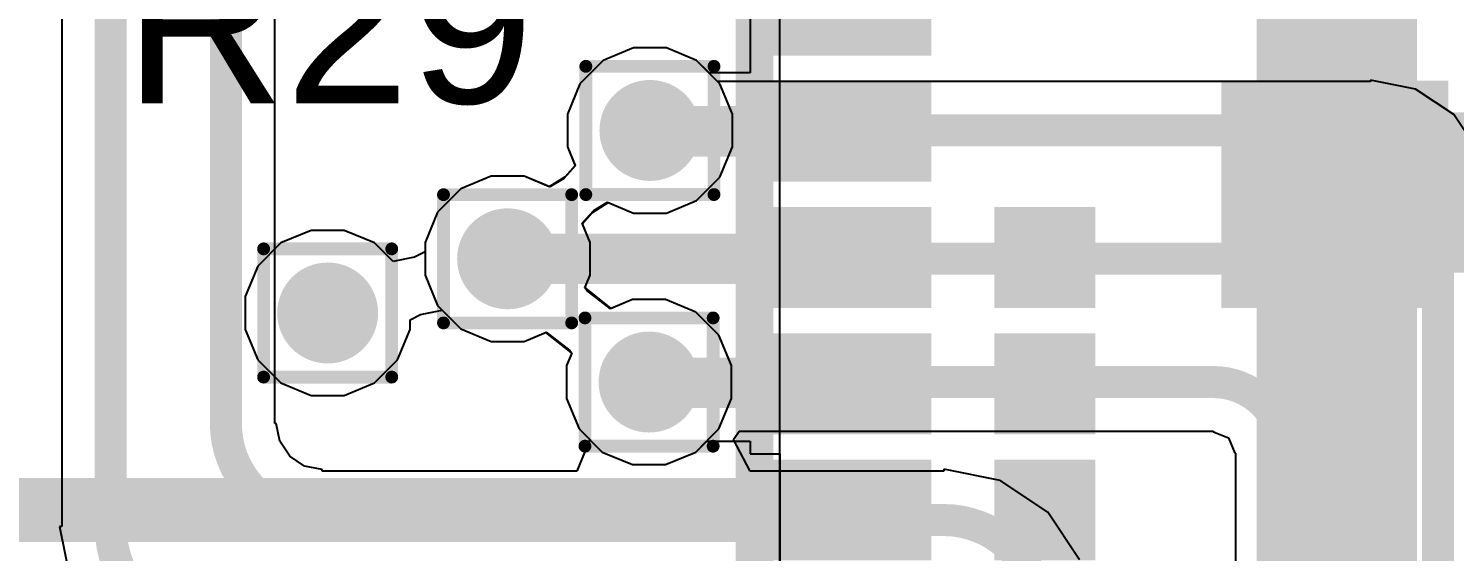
# Model space of a CAD drawing. Header units: inches. Extents: x -12 to 5355, y -7 to 5366.
# Drawn here: x 15.07 to 20.72, y 40.52 to 42.59 of the extents above; entities that cross this region are included whole.
import ezdxf

# ---------------------------------------------------------------- set-up
doc = ezdxf.new("R2010")
doc.units = ezdxf.units.IN
for name, color, linetype in [('BOTTOM LAYER', 5, 'Continuous'), ('Drill Drawing', 1, 'Continuous'), ('GROUND1', 16, 'Continuous'), ('GROUND2', 156, 'Continuous'), ('POWER', 76, 'Continuous'), ('SIGNAL', 90, 'Continuous'), ('TOP LAYER', 1, 'Continuous'), ('Top Overlay', 2, 'Continuous'), ('Top Paste', 8, 'Continuous'), ('Top Solder', 216, 'Continuous'), ('Via Holes', 16, 'Continuous')]:
    doc.layers.add(name, color=color, linetype=linetype)
doc.styles.add('Arial', font='', dxfattribs={"height": 0.2})
doc.styles.get('Arial').set_extended_font_data('Arial')

# ---------------------------------------------------------------- blocks, each defined once
blk = doc.blocks.new('LGA50P1600X1050X104_161N_85')
at = {"layer": 'TOP LAYER'}
for points in [[(-1.4, 5.39), (-1.1, 5.39), (-1.1, 4.85), (-1.4, 4.85)], [(-0.9, 5.39), (-0.6, 5.39), (-0.6, 4.85), (-0.9, 4.85)], [(-0.4, 5.39), (-0.1, 5.39), (-0.1, 4.85), (-0.4, 4.85)], [(0.1, 5.39), (0.4, 5.39), (0.4, 4.85), (0.1, 4.85)], [(0.6, 5.39), (0.9, 5.39), (0.9, 4.85), (0.6, 4.85)], [(-1.4, 4.2), (-1.4, 4.5), (-1.1, 4.5), (-1.1, 4.2)], [(-0.9, 4.2), (-0.9, 4.5), (-0.6, 4.5), (-0.6, 4.2)], [(-0.4, 4.2), (-0.4, 4.5), (-0.1, 4.5), (-0.1, 4.2)], [(-0.4, 2.8), (-0.4, 3.6), (0.4, 3.6), (0.4, 2.8)]]:
    blk.add_hatch(color=1, dxfattribs=at).paths.add_polyline_path(points)
at = {"layer": 'Top Paste'}
for points in [[(-1.4, 5.39), (-1.1, 5.39), (-1.1, 4.85), (-1.4, 4.85)], [(-0.9, 5.39), (-0.6, 5.39), (-0.6, 4.85), (-0.9, 4.85)], [(-0.4, 5.39), (-0.1, 5.39), (-0.1, 4.85), (-0.4, 4.85)], [(0.1, 5.39), (0.4, 5.39), (0.4, 4.85), (0.1, 4.85)], [(0.6, 5.39), (0.9, 5.39), (0.9, 4.85), (0.6, 4.85)], [(-1.4, 4.2), (-1.4, 4.5), (-1.1, 4.5), (-1.1, 4.2)], [(-0.9, 4.2), (-0.9, 4.5), (-0.6, 4.5), (-0.6, 4.2)], [(-0.4, 4.2), (-0.4, 4.5), (-0.1, 4.5), (-0.1, 4.2)], [(-0.4, 2.8), (-0.4, 3.6), (0.4, 3.6), (0.4, 2.8)]]:
    blk.add_hatch(color=8, dxfattribs=at).paths.add_polyline_path(points)
at = {"layer": 'Top Solder'}
for points in [[(-1.45, 5.44), (-1.05, 5.44), (-1.05, 4.8), (-1.45, 4.8)], [(-0.95, 5.44), (-0.55, 5.44), (-0.55, 4.8), (-0.95, 4.8)], [(-0.45, 5.44), (-0.05, 5.44), (-0.05, 4.8), (-0.45, 4.8)], [(0.05, 5.44), (0.45, 5.44), (0.45, 4.8), (0.05, 4.8)], [(0.55, 5.44), (0.95, 5.44), (0.95, 4.8), (0.55, 4.8)], [(-1.45, 4.15), (-1.45, 4.55), (-1.05, 4.55), (-1.05, 4.15)], [(-0.95, 4.15), (-0.95, 4.55), (-0.55, 4.55), (-0.55, 4.15)], [(-0.45, 4.15), (-0.45, 4.55), (-0.05, 4.55), (-0.05, 4.15)], [(-0.45, 2.75), (-0.45, 3.65), (0.45, 3.65), (0.45, 2.75)]]:
    blk.add_hatch(color=216, dxfattribs=at).paths.add_polyline_path(points)
at = {"layer": 'TOP LAYER'}
blk.add_line((-8.15, 5.4), (8.15, 5.4), dxfattribs=at)
at = {"layer": 'Top Overlay'}
blk.add_lwpolyline([(-8.25, 5.5, 0.15, 0.15, 0), (8.25, 5.5, 0.15, 0.15, 0)], format="xyseb", dxfattribs=at)

msp = doc.modelspace()

# ---------------------------------------------------------------- hatches: boundary and pattern name
at = {"layer": 'BOTTOM LAYER'}
h = msp.add_hatch(color=5, dxfattribs=at)
edge = h.paths.add_edge_path()
edge.add_arc((17.5294, 42.1832), 0.2, 0, 360)
h = msp.add_hatch(color=5, dxfattribs=at)
edge = h.paths.add_edge_path()
edge.add_arc((16.9653, 41.6748), 0.2, 0, 360)
h = msp.add_hatch(color=5, dxfattribs=at)
edge = h.paths.add_edge_path()
edge.add_arc((16.2522, 41.4602), 0.2, 0, 360)
h = msp.add_hatch(color=5, dxfattribs=at)
edge = h.paths.add_edge_path()
edge.add_arc((17.526, 41.1866), 0.2, 0, 360)
at = {"layer": 'GROUND1'}
h = msp.add_hatch(color=16, dxfattribs=at)
edge = h.paths.add_edge_path()
edge.add_arc((17.5294, 42.1832), 0.2, 0, 360)
h = msp.add_hatch(color=16, dxfattribs=at)
edge = h.paths.add_edge_path()
edge.add_arc((16.9653, 41.6748), 0.2, 0, 360)
h = msp.add_hatch(color=16, dxfattribs=at)
edge = h.paths.add_edge_path()
edge.add_arc((16.2522, 41.4602), 0.2, 0, 360)
h = msp.add_hatch(color=16, dxfattribs=at)
edge = h.paths.add_edge_path()
edge.add_arc((17.526, 41.1866), 0.2, 0, 360)
at = {"layer": 'GROUND2'}
h = msp.add_hatch(color=156, dxfattribs=at)
edge = h.paths.add_edge_path()
edge.add_arc((17.5294, 42.1832), 0.2, 0, 360)
h = msp.add_hatch(color=156, dxfattribs=at)
edge = h.paths.add_edge_path()
edge.add_arc((16.9653, 41.6748), 0.2, 0, 360)
h = msp.add_hatch(color=156, dxfattribs=at)
edge = h.paths.add_edge_path()
edge.add_arc((16.2522, 41.4602), 0.2, 0, 360)
h = msp.add_hatch(color=156, dxfattribs=at)
edge = h.paths.add_edge_path()
edge.add_arc((17.526, 41.1866), 0.2, 0, 360)
at = {"layer": 'POWER'}
h = msp.add_hatch(color=76, dxfattribs=at)
edge = h.paths.add_edge_path()
edge.add_arc((17.5294, 42.1832), 0.2, 0, 360)
h = msp.add_hatch(color=76, dxfattribs=at)
edge = h.paths.add_edge_path()
edge.add_arc((16.9653, 41.6748), 0.2, 0, 360)
h = msp.add_hatch(color=76, dxfattribs=at)
edge = h.paths.add_edge_path()
edge.add_arc((16.2522, 41.4602), 0.2, 0, 360)
h = msp.add_hatch(color=76, dxfattribs=at)
edge = h.paths.add_edge_path()
edge.add_arc((17.526, 41.1866), 0.2, 0, 360)
at = {"layer": 'SIGNAL'}
h = msp.add_hatch(color=90, dxfattribs=at)
edge = h.paths.add_edge_path()
edge.add_arc((17.5294, 42.1832), 0.2, 0, 360)
h = msp.add_hatch(color=90, dxfattribs=at)
edge = h.paths.add_edge_path()
edge.add_arc((16.9653, 41.6748), 0.2, 0, 360)
h = msp.add_hatch(color=90, dxfattribs=at)
edge = h.paths.add_edge_path()
edge.add_arc((16.2522, 41.4602), 0.2, 0, 360)
h = msp.add_hatch(color=90, dxfattribs=at)
edge = h.paths.add_edge_path()
edge.add_arc((17.526, 41.1866), 0.2, 0, 360)
at = {"layer": 'TOP LAYER'}
h = msp.add_hatch(color=1, dxfattribs=at)
edge = h.paths.add_edge_path()
edge.add_arc((17.5294, 42.1832), 0.2, 0, 360)
h = msp.add_hatch(color=1, dxfattribs=at)
edge = h.paths.add_edge_path()
edge.add_arc((16.9653, 41.6748), 0.2, 0, 360)
h = msp.add_hatch(color=1, dxfattribs=at)
edge = h.paths.add_edge_path()
edge.add_arc((16.2522, 41.4602), 0.2, 0, 360)
h = msp.add_hatch(color=1, dxfattribs=at)
edge = h.paths.add_edge_path()
edge.add_arc((17.526, 41.1866), 0.2, 0, 360)
msp.add_hatch(color=1, dxfattribs=at).paths.add_polyline_path([(18.5942, 40.5298), (18.5942, 40.8298), (17.9844, 40.8298), (17.9844, 40.5298)])
at = {"layer": 'Via Holes'}
h = msp.add_hatch(color=7, dxfattribs=at)
edge = h.paths.add_edge_path()
edge.add_arc((17.5294, 42.1832), 0.1, 0, 360)
h = msp.add_hatch(color=7, dxfattribs=at)
edge = h.paths.add_edge_path()
edge.add_arc((16.9653, 41.6748), 0.1, 0, 360)
h = msp.add_hatch(color=7, dxfattribs=at)
edge = h.paths.add_edge_path()
edge.add_arc((16.2522, 41.4602), 0.1, 0, 360)
h = msp.add_hatch(color=7, dxfattribs=at)
edge = h.paths.add_edge_path()
edge.add_arc((17.526, 41.1866), 0.1, 0, 360)

# ---------------------------------------------------------------- linework, layer by layer
at = {"layer": 'BOTTOM LAYER'}
for p, q in [((17.4644, 42.5102), (17.3442, 42.4604)), ((17.5945, 42.5102), (17.4644, 42.5102)), ((17.7146, 42.4604), (17.5945, 42.5102)), ((17.3442, 42.4604), (17.2522, 42.3684)), ((17.8066, 42.3684), (17.7146, 42.4604)), ((17.2522, 42.3684), (17.2024, 42.2483)), ((17.8564, 42.2483), (17.8066, 42.3684)), ((17.2024, 42.2483), (17.2024, 42.1182)), ((17.8564, 42.1182), (17.8564, 42.2483)), ((17.2024, 42.1182), (17.2327, 42.045)), ((17.8066, 41.998), (17.8564, 42.1182)), ((16.9003, 42.0018), (16.7801, 41.952)), ((17.0304, 42.0018), (16.9003, 42.0018)), ((17.1303, 41.9604), (17.0304, 42.0018)), ((17.193, 42.0001), (17.1303, 41.9604)), ((17.2327, 42.045), (17.193, 42.0001)), ((17.7146, 41.906), (17.8066, 41.998)), ((16.7801, 41.952), (16.6881, 41.86)), ((17.3017, 41.8579), (17.3644, 41.8976)), ((17.3644, 41.8976), (17.4644, 41.8562)), ((17.5945, 41.8562), (17.7146, 41.906)), ((16.6881, 41.86), (16.6383, 41.7398)), ((17.262, 41.813), (17.3017, 41.8579)), ((17.4644, 41.8562), (17.5945, 41.8562)), ((17.2923, 41.7398), (17.262, 41.813)), ((16.6383, 41.7398), (16.6383, 41.6098)), ((17.2923, 41.6098), (17.2923, 41.7398)), ((16.6383, 41.6098), (16.6881, 41.4896)), ((17.2728, 41.5627), (17.2923, 41.6098)), ((17.2759, 41.5583), (17.2728, 41.5627)), ((17.3753, 41.4781), (17.2759, 41.5583)), ((16.6881, 41.4896), (16.7801, 41.3976)), ((17.461, 41.5136), (17.3753, 41.4781)), ((17.591, 41.5136), (17.461, 41.5136)), ((17.7112, 41.4638), (17.591, 41.5136)), ((17.8032, 41.3719), (17.7112, 41.4638)), ((16.7801, 41.3976), (16.9003, 41.3478)), ((17.0304, 41.3478), (17.1161, 41.3833)), ((17.1161, 41.3833), (17.2155, 41.3031)), ((17.853, 41.2517), (17.8032, 41.3719)), ((16.9003, 41.3478), (17.0304, 41.3478)), ((17.2185, 41.2987), (17.199, 41.2517)), ((17.2155, 41.3031), (17.2185, 41.2987)), ((17.199, 41.2517), (17.199, 41.1216)), ((17.853, 41.1216), (17.853, 41.2517)), ((17.199, 41.1216), (17.2488, 41.0014)), ((17.8032, 41.0014), (17.853, 41.1216)), ((17.2488, 41.0014), (17.3408, 40.9094)), ((17.7112, 40.9094), (17.8032, 41.0014)), ((17.3408, 40.9094), (17.461, 40.8596)), ((17.591, 40.8596), (17.7112, 40.9094)), ((17.461, 40.8596), (17.591, 40.8596))]:
    msp.add_line(p, q, dxfattribs=at)
at = {"layer": 'Drill Drawing'}
for points in [[(17.2754, 42.4372, 0.0508, 0.0508, 0), (17.7834, 42.4372, 0.0508, 0.0508, 0)], [(17.2754, 41.9292, 0.0508, 0.0508, 0), (17.2754, 42.4372, 0.0508, 0.0508, 0)], [(17.7834, 41.9292, 0.0508, 0.0508, 0), (17.7834, 42.4372, 0.0508, 0.0508, 0)], [(16.7113, 41.9288, 0.0508, 0.0508, 0), (17.2193, 41.9288, 0.0508, 0.0508, 0)], [(16.7113, 41.4208, 0.0508, 0.0508, 0), (16.7113, 41.9288, 0.0508, 0.0508, 0)], [(17.2193, 41.4208, 0.0508, 0.0508, 0), (17.2193, 41.9288, 0.0508, 0.0508, 0)], [(17.2754, 41.9292, 0.0508, 0.0508, 0), (17.7834, 41.9292, 0.0508, 0.0508, 0)], [(15.9982, 41.7142, 0.0508, 0.0508, 0), (16.5062, 41.7142, 0.0508, 0.0508, 0)], [(15.9982, 41.2062, 0.0508, 0.0508, 0), (15.9982, 41.7142, 0.0508, 0.0508, 0)], [(16.5062, 41.2062, 0.0508, 0.0508, 0), (16.5062, 41.7142, 0.0508, 0.0508, 0)], [(16.7113, 41.4208, 0.0508, 0.0508, 0), (17.2193, 41.4208, 0.0508, 0.0508, 0)], [(17.272, 41.4406, 0.0508, 0.0508, 0), (17.78, 41.4406, 0.0508, 0.0508, 0)], [(17.272, 40.9326, 0.0508, 0.0508, 0), (17.272, 41.4406, 0.0508, 0.0508, 0)], [(17.78, 40.9326, 0.0508, 0.0508, 0), (17.78, 41.4406, 0.0508, 0.0508, 0)], [(15.9982, 41.2062, 0.0508, 0.0508, 0), (16.5062, 41.2062, 0.0508, 0.0508, 0)], [(17.272, 40.9326, 0.0508, 0.0508, 0), (17.78, 40.9326, 0.0508, 0.0508, 0)]]:
    msp.add_lwpolyline(points, format="xyseb", dxfattribs=at)
for points in [[(17.2627, 42.4372, 0.0254, 0.0254, 1), (17.2881, 42.4372, 0.0254, 0.0254, 1)], [(17.2627, 42.4372, 0.0254, 0.0254, 1), (17.2881, 42.4372, 0.0254, 0.0254, 1)], [(17.7707, 42.4372, 0.0254, 0.0254, 1), (17.7961, 42.4372, 0.0254, 0.0254, 1)], [(17.7707, 42.4372, 0.0254, 0.0254, 1), (17.7961, 42.4372, 0.0254, 0.0254, 1)], [(16.6986, 41.9288, 0.0254, 0.0254, 1), (16.724, 41.9288, 0.0254, 0.0254, 1)], [(16.6986, 41.9288, 0.0254, 0.0254, 1), (16.724, 41.9288, 0.0254, 0.0254, 1)], [(17.2066, 41.9288, 0.0254, 0.0254, 1), (17.232, 41.9288, 0.0254, 0.0254, 1)], [(17.2066, 41.9288, 0.0254, 0.0254, 1), (17.232, 41.9288, 0.0254, 0.0254, 1)], [(17.2627, 41.9292, 0.0254, 0.0254, 1), (17.2881, 41.9292, 0.0254, 0.0254, 1)], [(17.2627, 41.9292, 0.0254, 0.0254, 1), (17.2881, 41.9292, 0.0254, 0.0254, 1)], [(17.7707, 41.9292, 0.0254, 0.0254, 1), (17.7961, 41.9292, 0.0254, 0.0254, 1)], [(17.7707, 41.9292, 0.0254, 0.0254, 1), (17.7961, 41.9292, 0.0254, 0.0254, 1)], [(15.9855, 41.7142, 0.0254, 0.0254, 1), (16.0109, 41.7142, 0.0254, 0.0254, 1)], [(15.9855, 41.7142, 0.0254, 0.0254, 1), (16.0109, 41.7142, 0.0254, 0.0254, 1)], [(16.4935, 41.7142, 0.0254, 0.0254, 1), (16.5189, 41.7142, 0.0254, 0.0254, 1)], [(16.4935, 41.7142, 0.0254, 0.0254, 1), (16.5189, 41.7142, 0.0254, 0.0254, 1)], [(16.6986, 41.4208, 0.0254, 0.0254, 1), (16.724, 41.4208, 0.0254, 0.0254, 1)], [(16.6986, 41.4208, 0.0254, 0.0254, 1), (16.724, 41.4208, 0.0254, 0.0254, 1)], [(17.2066, 41.4208, 0.0254, 0.0254, 1), (17.232, 41.4208, 0.0254, 0.0254, 1)], [(17.2066, 41.4208, 0.0254, 0.0254, 1), (17.232, 41.4208, 0.0254, 0.0254, 1)], [(17.2593, 41.4406, 0.0254, 0.0254, 1), (17.2847, 41.4406, 0.0254, 0.0254, 1)], [(17.2593, 41.4406, 0.0254, 0.0254, 1), (17.2847, 41.4406, 0.0254, 0.0254, 1)], [(17.7673, 41.4406, 0.0254, 0.0254, 1), (17.7927, 41.4406, 0.0254, 0.0254, 1)], [(17.7673, 41.4406, 0.0254, 0.0254, 1), (17.7927, 41.4406, 0.0254, 0.0254, 1)], [(15.9855, 41.2062, 0.0254, 0.0254, 1), (16.0109, 41.2062, 0.0254, 0.0254, 1)], [(15.9855, 41.2062, 0.0254, 0.0254, 1), (16.0109, 41.2062, 0.0254, 0.0254, 1)], [(16.4935, 41.2062, 0.0254, 0.0254, 1), (16.5189, 41.2062, 0.0254, 0.0254, 1)], [(16.4935, 41.2062, 0.0254, 0.0254, 1), (16.5189, 41.2062, 0.0254, 0.0254, 1)], [(17.2593, 40.9326, 0.0254, 0.0254, 1), (17.2847, 40.9326, 0.0254, 0.0254, 1)], [(17.2593, 40.9326, 0.0254, 0.0254, 1), (17.2847, 40.9326, 0.0254, 0.0254, 1)], [(17.7673, 40.9326, 0.0254, 0.0254, 1), (17.7927, 40.9326, 0.0254, 0.0254, 1)], [(17.7673, 40.9326, 0.0254, 0.0254, 1), (17.7927, 40.9326, 0.0254, 0.0254, 1)]]:
    msp.add_lwpolyline(points, format="xyseb", close=True, dxfattribs=at)
at = {"layer": 'GROUND1'}
for p, q in [((17.4644, 42.5102), (17.3442, 42.4604)), ((17.5945, 42.5102), (17.4644, 42.5102)), ((17.7146, 42.4604), (17.5945, 42.5102)), ((17.3442, 42.4604), (17.2522, 42.3684)), ((17.8066, 42.3684), (17.7146, 42.4604)), ((17.2522, 42.3684), (17.2024, 42.2483)), ((17.8564, 42.2483), (17.8066, 42.3684)), ((17.2024, 42.2483), (17.2024, 42.1182)), ((17.8564, 42.1182), (17.8564, 42.2483)), ((17.2024, 42.1182), (17.2327, 42.045)), ((17.8066, 41.998), (17.8564, 42.1182)), ((16.9003, 42.0018), (16.7801, 41.952)), ((17.0304, 42.0018), (16.9003, 42.0018)), ((17.1303, 41.9604), (17.0304, 42.0018)), ((17.193, 42.0001), (17.1303, 41.9604)), ((17.2327, 42.045), (17.193, 42.0001)), ((17.7146, 41.906), (17.8066, 41.998)), ((16.7801, 41.952), (16.6881, 41.86)), ((17.3017, 41.8579), (17.3644, 41.8976)), ((17.3644, 41.8976), (17.4644, 41.8562)), ((17.5945, 41.8562), (17.7146, 41.906)), ((16.6881, 41.86), (16.6383, 41.7398)), ((17.262, 41.813), (17.3017, 41.8579)), ((17.4644, 41.8562), (17.5945, 41.8562)), ((17.2923, 41.7398), (17.262, 41.813)), ((16.6383, 41.7398), (16.6383, 41.6098)), ((17.2923, 41.6098), (17.2923, 41.7398)), ((16.6383, 41.6098), (16.6881, 41.4896)), ((17.2728, 41.5627), (17.2923, 41.6098)), ((17.2759, 41.5583), (17.2728, 41.5627)), ((17.3753, 41.4781), (17.2759, 41.5583)), ((16.6881, 41.4896), (16.7801, 41.3976)), ((17.461, 41.5136), (17.3753, 41.4781)), ((17.591, 41.5136), (17.461, 41.5136)), ((17.7112, 41.4638), (17.591, 41.5136)), ((17.8032, 41.3719), (17.7112, 41.4638)), ((16.7801, 41.3976), (16.9003, 41.3478)), ((17.0304, 41.3478), (17.1161, 41.3833)), ((17.1161, 41.3833), (17.2155, 41.3031)), ((17.853, 41.2517), (17.8032, 41.3719)), ((16.9003, 41.3478), (17.0304, 41.3478)), ((17.2185, 41.2987), (17.199, 41.2517)), ((17.2155, 41.3031), (17.2185, 41.2987)), ((17.199, 41.2517), (17.199, 41.1216)), ((17.853, 41.1216), (17.853, 41.2517)), ((17.199, 41.1216), (17.2488, 41.0014)), ((17.8032, 41.0014), (17.853, 41.1216)), ((17.2488, 41.0014), (17.3408, 40.9094)), ((17.7112, 40.9094), (17.8032, 41.0014)), ((17.3408, 40.9094), (17.461, 40.8596)), ((17.591, 40.8596), (17.7112, 40.9094)), ((17.461, 40.8596), (17.591, 40.8596))]:
    msp.add_line(p, q, dxfattribs=at)
at = {"layer": 'GROUND2'}
for p, q in [((17.4644, 42.5102), (17.3442, 42.4604)), ((17.5945, 42.5102), (17.4644, 42.5102)), ((17.7146, 42.4604), (17.5945, 42.5102)), ((17.3442, 42.4604), (17.2522, 42.3684)), ((17.8066, 42.3684), (17.7146, 42.4604)), ((17.2522, 42.3684), (17.2024, 42.2483)), ((17.8564, 42.2483), (17.8066, 42.3684)), ((17.2024, 42.2483), (17.2024, 42.1182)), ((17.8564, 42.1182), (17.8564, 42.2483)), ((17.2024, 42.1182), (17.2337, 42.0426)), ((17.8066, 41.998), (17.8564, 42.1182)), ((16.9003, 42.0018), (16.7801, 41.952)), ((17.0304, 42.0018), (16.9003, 42.0018)), ((17.1329, 41.9593), (17.0304, 42.0018)), ((17.1878, 41.9926), (17.1329, 41.9593)), ((17.2337, 42.0426), (17.1878, 41.9926)), ((17.7146, 41.906), (17.8066, 41.998)), ((16.7801, 41.952), (16.6881, 41.86)), ((17.3069, 41.8655), (17.3618, 41.8987)), ((17.3618, 41.8987), (17.4644, 41.8562)), ((17.5945, 41.8562), (17.7146, 41.906)), ((16.6881, 41.86), (16.6383, 41.7398)), ((17.261, 41.8154), (17.3069, 41.8655)), ((17.4644, 41.8562), (17.5945, 41.8562)), ((17.2923, 41.7398), (17.261, 41.8154)), ((16.6383, 41.7398), (16.6383, 41.6098)), ((17.2923, 41.6098), (17.2923, 41.7398)), ((16.6383, 41.6098), (16.6881, 41.4896)), ((17.2718, 41.5603), (17.2923, 41.6098)), ((17.2793, 41.5498), (17.2718, 41.5603)), ((17.3727, 41.477), (17.2793, 41.5498)), ((16.6881, 41.4896), (16.7801, 41.3976)), ((17.461, 41.5136), (17.3727, 41.477)), ((17.591, 41.5136), (17.461, 41.5136)), ((17.7112, 41.4638), (17.591, 41.5136)), ((17.8032, 41.3719), (17.7112, 41.4638)), ((16.7801, 41.3976), (16.9003, 41.3478)), ((17.0304, 41.3478), (17.1187, 41.3844)), ((17.1187, 41.3844), (17.212, 41.3116)), ((17.853, 41.2517), (17.8032, 41.3719)), ((16.9003, 41.3478), (17.0304, 41.3478)), ((17.2195, 41.3011), (17.199, 41.2517)), ((17.212, 41.3116), (17.2195, 41.3011)), ((17.199, 41.2517), (17.199, 41.1216)), ((17.853, 41.1216), (17.853, 41.2517)), ((17.199, 41.1216), (17.2488, 41.0014)), ((17.8032, 41.0014), (17.853, 41.1216)), ((17.2488, 41.0014), (17.3408, 40.9094)), ((17.7112, 40.9094), (17.8032, 41.0014)), ((17.3408, 40.9094), (17.461, 40.8596)), ((17.591, 40.8596), (17.7112, 40.9094)), ((17.461, 40.8596), (17.591, 40.8596))]:
    msp.add_line(p, q, dxfattribs=at)
at = {"layer": 'POWER'}
for p, q in [((17.4644, 42.5102), (17.3442, 42.4604)), ((17.5945, 42.5102), (17.4644, 42.5102)), ((17.7146, 42.4604), (17.5945, 42.5102)), ((17.3442, 42.4604), (17.2522, 42.3684)), ((17.8066, 42.3684), (17.7146, 42.4604)), ((17.2522, 42.3684), (17.2024, 42.2483)), ((17.8564, 42.2483), (17.8066, 42.3684)), ((17.2024, 42.2483), (17.2024, 42.1182)), ((17.8564, 42.1182), (17.8564, 42.2483)), ((17.2024, 42.1182), (17.2327, 42.045)), ((17.8066, 41.998), (17.8564, 42.1182)), ((16.9003, 42.0018), (16.7801, 41.952)), ((17.0304, 42.0018), (16.9003, 42.0018)), ((17.1303, 41.9604), (17.0304, 42.0018)), ((17.193, 42.0001), (17.1303, 41.9604)), ((17.2327, 42.045), (17.193, 42.0001)), ((17.7146, 41.906), (17.8066, 41.998)), ((16.7801, 41.952), (16.6881, 41.86)), ((17.3017, 41.8579), (17.3644, 41.8976)), ((17.3644, 41.8976), (17.4644, 41.8562)), ((17.5945, 41.8562), (17.7146, 41.906)), ((16.6881, 41.86), (16.6383, 41.7398)), ((17.262, 41.813), (17.3017, 41.8579)), ((17.4644, 41.8562), (17.5945, 41.8562)), ((16.1871, 41.7872), (16.067, 41.7374)), ((16.3172, 41.7872), (16.1871, 41.7872)), ((16.4374, 41.7374), (16.3172, 41.7872)), ((17.2923, 41.7398), (17.262, 41.813)), ((16.067, 41.7374), (15.975, 41.6454)), ((16.5113, 41.6635), (16.4374, 41.7374)), ((16.6383, 41.7398), (16.6383, 41.7024)), ((17.2923, 41.6098), (17.2923, 41.7398)), ((16.5968, 41.6807), (16.5113, 41.6635)), ((16.6383, 41.7024), (16.5968, 41.6807)), ((15.975, 41.6454), (15.9252, 41.5252)), ((17.2728, 41.5627), (17.2923, 41.6098)), ((17.2759, 41.5583), (17.2728, 41.5627)), ((17.3753, 41.4781), (17.2759, 41.5583)), ((15.9252, 41.5252), (15.9252, 41.3951)), ((17.461, 41.5136), (17.3753, 41.4781)), ((17.591, 41.5136), (17.461, 41.5136)), ((17.7112, 41.4638), (17.591, 41.5136)), ((16.5792, 41.4326), (16.6207, 41.4543)), ((16.5792, 41.3951), (16.5792, 41.4326)), ((16.6207, 41.4543), (16.7062, 41.4715)), ((16.7062, 41.4715), (16.7801, 41.3976)), ((17.8032, 41.3719), (17.7112, 41.4638)), ((15.9252, 41.3951), (15.975, 41.275)), ((16.5294, 41.275), (16.5792, 41.3951)), ((16.7801, 41.3976), (16.9003, 41.3478)), ((17.0304, 41.3478), (17.1161, 41.3833)), ((17.1161, 41.3833), (17.2155, 41.3031)), ((17.853, 41.2517), (17.8032, 41.3719)), ((16.9003, 41.3478), (17.0304, 41.3478)), ((15.975, 41.275), (16.067, 41.183)), ((16.4374, 41.183), (16.5294, 41.275)), ((17.2185, 41.2987), (17.199, 41.2517)), ((17.2155, 41.3031), (17.2185, 41.2987)), ((17.199, 41.2517), (17.199, 41.1216)), ((17.853, 41.1216), (17.853, 41.2517)), ((16.067, 41.183), (16.1871, 41.1332)), ((16.3172, 41.1332), (16.4374, 41.183)), ((16.1871, 41.1332), (16.3172, 41.1332)), ((17.199, 41.1216), (17.2488, 41.0014)), ((17.8032, 41.0014), (17.853, 41.1216)), ((17.2488, 41.0014), (17.3408, 40.9094)), ((17.7112, 40.9094), (17.8032, 41.0014)), ((17.3408, 40.9094), (17.461, 40.8596)), ((17.591, 40.8596), (17.7112, 40.9094)), ((17.461, 40.8596), (17.591, 40.8596))]:
    msp.add_line(p, q, dxfattribs=at)
at = {"layer": 'SIGNAL'}
for p, q in [((16.043, 41.0218), (16.043, 55.8628)), ((15.1982, 43.3625), (15.1982, 40.6146)), ((17.4644, 42.5102), (17.3442, 42.4604)), ((17.5945, 42.5102), (17.4644, 42.5102)), ((17.7146, 42.4604), (17.5945, 42.5102)), ((17.3442, 42.4604), (17.2522, 42.3684)), ((17.7976, 42.3774), (17.7146, 42.4604)), ((17.2522, 42.3684), (17.2024, 42.2483)), ((20.386, 42.3774), (17.7976, 42.3774)), ((20.5644, 42.3472), (20.386, 42.3827)), ((20.386, 42.3827), (20.386, 42.3774)), ((20.7157, 42.2461), (20.5644, 42.3472)), ((17.2024, 42.2483), (17.2024, 42.1182)), ((20.8168, 42.0948), (20.7157, 42.2461)), ((17.2024, 42.1182), (17.2337, 42.0426)), ((16.9003, 42.0018), (16.7801, 41.952)), ((17.0304, 42.0018), (16.9003, 42.0018)), ((17.1329, 41.9593), (17.0304, 42.0018)), ((17.1878, 41.9926), (17.1329, 41.9593)), ((17.2337, 42.0426), (17.1878, 41.9926)), ((16.7801, 41.952), (16.6881, 41.86)), ((16.6881, 41.86), (16.6383, 41.7398)), ((16.6383, 41.7398), (16.6383, 41.6098)), ((16.6383, 41.6098), (16.6881, 41.4896)), ((16.6881, 41.4896), (16.7801, 41.3976)), ((16.7801, 41.3976), (16.9003, 41.3478)), ((17.0304, 41.3478), (17.1187, 41.3844)), ((17.1187, 41.3844), (17.212, 41.3116)), ((16.9003, 41.3478), (17.0304, 41.3478)), ((17.2195, 41.3011), (17.199, 41.2517)), ((17.212, 41.3116), (17.2195, 41.3011)), ((17.199, 41.2517), (17.199, 41.1216)), ((17.199, 41.1216), (17.2488, 41.0014)), ((16.0485, 41.0218), (16.043, 41.0218)), ((16.0624, 40.9521), (16.0485, 41.0218)), ((17.2488, 41.0014), (17.2909, 40.9592)), ((17.8605, 40.9592), (17.8826, 40.9924)), ((17.8826, 40.9924), (19.7628, 40.9924)), ((19.7628, 40.9924), (19.7628, 40.9899)), ((19.7628, 40.9899), (19.8229, 40.965)), ((16.1018, 40.893), (16.0624, 40.9521)), ((17.2909, 40.9592), (17.2392, 40.8342)), ((17.9273, 40.8342), (17.8605, 40.9592)), ((19.8229, 40.965), (19.8478, 40.9049)), ((16.1609, 40.8536), (16.1018, 40.893)), ((19.8478, 40.9049), (19.8503, 40.9049)), ((19.8503, 40.9049), (19.8503, 30.9853)), ((16.2306, 40.8397), (16.1609, 40.8536)), ((16.2306, 40.8342), (16.2306, 40.8397)), ((17.2392, 40.8342), (16.2306, 40.8342)), ((18.6944, 40.8342), (17.9273, 40.8342)), ((18.9174, 40.7973), (18.6944, 40.8417)), ((18.6944, 40.8417), (18.6944, 40.8342)), ((19.1064, 40.671), (18.9174, 40.7973)), ((19.2327, 40.482), (19.1064, 40.671)), ((15.1982, 40.6146), (15.1897, 40.6146)), ((15.1897, 40.6146), (15.238, 40.372))]:
    msp.add_line(p, q, dxfattribs=at)
for points in [[(15.8488, 41.0218, 0.127, 0.127, 0), (15.8488, 55.8628, 0.127, 0.127, 0)], [(15.3924, 40.6146, 0.127, 0.127, 0), (15.3924, 54.6164, 0.127, 0.127, 0)], [(17.5294, 42.1832, 0.127, 0.127, 0), (20.386, 42.1832, 0.127, 0.127, 0)], [(20.386, 42.1832, 0.127, 0.127, -0.414214), (20.6528, 41.9164, 0.127, 0.127, 0)], [(20.6528, 24.9881, 0.127, 0.127, 0), (20.6528, 41.9164, 0.127, 0.127, 0)], [(16.9653, 41.6748, 0.127, 0.127, 0), (20.1046, 41.6748, 0.127, 0.127, 0)], [(20.1046, 41.6748, 0.127, 0.127, -0.410716), (20.3429, 41.4393, 0.127, 0.127, 0)], [(20.3429, 24.6015, 0.127, 0.127, 0), (20.3429, 41.4393, 0.127, 0.127, 0)], [(17.526, 41.1866, 0.127, 0.127, 0), (19.7628, 41.1866, 0.127, 0.127, 0)], [(19.7628, 41.1866, 0.127, 0.127, -0.414214), (20.0445, 40.9049, 0.127, 0.127, 0)], [(16.2306, 40.64, 0.127, 0.127, -0.414214), (15.8488, 41.0218, 0.127, 0.127, 0)], [(20.0445, 24.2455, 0.127, 0.127, 0), (20.0445, 40.9049, 0.127, 0.127, 0)], [(16.2306, 40.64, 0.127, 0.127, 0), (18.6944, 40.64, 0.127, 0.127, 0)], [(18.6944, 40.64, 0.127, 0.127, -0.414214), (19.0754, 40.259, 0.127, 0.127, 0)], [(15.8238, 40.1832, 0.127, 0.127, -0.414214), (15.3924, 40.6146, 0.127, 0.127, 0)]]:
    msp.add_lwpolyline(points, format="xyseb", dxfattribs=at)
for points in [[(17.4977, 42.1832, 0.0635, 0.0635, 1), (17.5612, 42.1832, 0.0635, 0.0635, 1)], [(20.3543, 42.1832, 0.0635, 0.0635, 1), (20.4178, 42.1832, 0.0635, 0.0635, 1)], [(20.3543, 42.1832, 0.0635, 0.0635, 1), (20.4178, 42.1832, 0.0635, 0.0635, 1)], [(20.6211, 41.9164, 0.0635, 0.0635, 1), (20.6846, 41.9164, 0.0635, 0.0635, 1)], [(20.6211, 41.9164, 0.0635, 0.0635, 1), (20.6846, 41.9164, 0.0635, 0.0635, 1)], [(16.9336, 41.6748, 0.0635, 0.0635, 1), (16.9971, 41.6748, 0.0635, 0.0635, 1)], [(20.0728, 41.6748, 0.0635, 0.0635, 1), (20.1363, 41.6748, 0.0635, 0.0635, 1)], [(20.0728, 41.6748, 0.0635, 0.0635, 1), (20.1363, 41.6748, 0.0635, 0.0635, 1)], [(20.3112, 41.4393, 0.0635, 0.0635, 1), (20.3747, 41.4393, 0.0635, 0.0635, 1)], [(20.3111, 41.4393, 0.0635, 0.0635, 1), (20.3746, 41.4393, 0.0635, 0.0635, 1)], [(17.4943, 41.1866, 0.0635, 0.0635, 1), (17.5577, 41.1866, 0.0635, 0.0635, 1)], [(19.7311, 41.1866, 0.0635, 0.0635, 1), (19.7946, 41.1866, 0.0635, 0.0635, 1)], [(19.7311, 41.1866, 0.0635, 0.0635, 1), (19.7946, 41.1866, 0.0635, 0.0635, 1)], [(15.817, 41.0218, 0.0635, 0.0635, 1), (15.8805, 41.0218, 0.0635, 0.0635, 1)], [(15.817, 41.0218, 0.0635, 0.0635, 1), (15.8805, 41.0218, 0.0635, 0.0635, 1)], [(20.0128, 40.9049, 0.0635, 0.0635, 1), (20.0763, 40.9049, 0.0635, 0.0635, 1)], [(20.0128, 40.9049, 0.0635, 0.0635, 1), (20.0763, 40.9049, 0.0635, 0.0635, 1)], [(16.1989, 40.64, 0.0635, 0.0635, 1), (16.2624, 40.64, 0.0635, 0.0635, 1)], [(16.1989, 40.64, 0.0635, 0.0635, 1), (16.2624, 40.64, 0.0635, 0.0635, 1)], [(18.6626, 40.64, 0.0635, 0.0635, 1), (18.7262, 40.64, 0.0635, 0.0635, 1)], [(18.6626, 40.64, 0.0635, 0.0635, 1), (18.7262, 40.64, 0.0635, 0.0635, 1)], [(15.3606, 40.6146, 0.0635, 0.0635, 1), (15.4241, 40.6146, 0.0635, 0.0635, 1)], [(15.3606, 40.6146, 0.0635, 0.0635, 1), (15.4241, 40.6146, 0.0635, 0.0635, 1)]]:
    msp.add_lwpolyline(points, format="xyseb", close=True, dxfattribs=at)
at = {"layer": 'TOP LAYER'}
for p, q in [((17.9272, 42.9568), (17.9272, 42.4112)), ((17.4644, 42.5102), (17.3442, 42.4604)), ((17.5945, 42.5102), (17.4644, 42.5102)), ((17.7146, 42.4604), (17.5945, 42.5102)), ((17.3442, 42.4604), (17.2522, 42.3684)), ((17.7638, 42.4112), (17.7146, 42.4604)), ((17.9272, 42.4112), (17.7638, 42.4112)), ((17.2522, 42.3684), (17.2024, 42.2483)), ((17.2024, 42.2483), (17.2024, 42.1182)), ((17.2024, 42.1182), (17.2327, 42.045)), ((16.9003, 42.0018), (16.7801, 41.952)), ((17.0304, 42.0018), (16.9003, 42.0018)), ((17.1303, 41.9604), (17.0304, 42.0018)), ((17.193, 42.0001), (17.1303, 41.9604)), ((17.2327, 42.045), (17.193, 42.0001)), ((16.7801, 41.952), (16.6881, 41.86)), ((16.6881, 41.86), (16.6383, 41.7398)), ((16.6383, 41.7398), (16.6383, 41.6098)), ((16.6383, 41.6098), (16.6881, 41.4896)), ((16.6881, 41.4896), (16.7801, 41.3976)), ((16.7801, 41.3976), (16.9003, 41.3478)), ((17.0304, 41.3478), (17.1161, 41.3833)), ((17.1161, 41.3833), (17.2155, 41.3031)), ((16.9003, 41.3478), (17.0304, 41.3478)), ((17.2185, 41.2987), (17.199, 41.2517)), ((17.2155, 41.3031), (17.2185, 41.2987)), ((17.199, 41.2517), (17.199, 41.1216)), ((17.199, 41.1216), (17.2488, 41.0014)), ((17.2488, 41.0014), (17.3408, 40.9094)), ((17.7112, 40.9094), (17.7536, 40.9518)), ((17.7536, 40.9518), (17.9272, 40.9518)), ((17.9272, 40.9518), (17.9272, 40.9028)), ((17.3408, 40.9094), (17.461, 40.8596)), ((17.591, 40.8596), (17.7112, 40.9094)), ((17.9272, 40.9028), (18.0442, 40.9028)), ((18.0442, 40.9028), (18.0442, 40.4568)), ((17.461, 40.8596), (17.591, 40.8596))]:
    msp.add_line(p, q, dxfattribs=at)
for points in [[(20.2518, 41.9376, 0.635, 0.635, 0), (20.2518, 42.9339, 0.635, 0.635, 0)], [(17.5328, 42.1798, 0.2, 0.2, 0), (18.3242, 42.1798, 0.2, 0.2, 0)], [(20.2518, 41.9376, 0.635, 0.635, 0), (21.8518, 41.9376, 0.635, 0.635, 0)], [(20.2518, 41.7852, 0.635, 0.635, 0), (20.2518, 41.9376, 0.635, 0.635, 0)], [(20.2518, 39.9376, 0.635, 0.635, 0), (20.2518, 41.7852, 0.635, 0.635, 0)], [(16.9653, 41.6748, 0.2, 0.2, 0), (18.3192, 41.6748, 0.2, 0.2, 0)], [(17.5294, 41.1832, 0.2, 0.2, 0), (18.3208, 41.1832, 0.2, 0.2, 0)], [(14.3662, 40.6798, 0.254, 0.254, 0), (18.3242, 40.6798, 0.254, 0.254, 0)]]:
    msp.add_lwpolyline(points, format="xyseb", dxfattribs=at)
for points in [[(17.4828, 42.1798, 0.1, 0.1, 1), (17.5828, 42.1798, 0.1, 0.1, 1)], [(18.2742, 42.1798, 0.1, 0.1, 1), (18.3742, 42.1798, 0.1, 0.1, 1)], [(20.093, 41.9376, 0.3175, 0.3175, 1), (20.4105, 41.9376, 0.3175, 0.3175, 1)], [(20.093, 41.9376, 0.3175, 0.3175, 1), (20.4105, 41.9376, 0.3175, 0.3175, 1)], [(20.093, 41.9376, 0.3175, 0.3175, 1), (20.4105, 41.9376, 0.3175, 0.3175, 1)], [(20.093, 41.7852, 0.3175, 0.3175, 1), (20.4105, 41.7852, 0.3175, 0.3175, 1)], [(20.093, 41.7852, 0.3175, 0.3175, 1), (20.4105, 41.7852, 0.3175, 0.3175, 1)], [(16.9153, 41.6748, 0.1, 0.1, 1), (17.0153, 41.6748, 0.1, 0.1, 1)], [(18.2692, 41.6748, 0.1, 0.1, 1), (18.3692, 41.6748, 0.1, 0.1, 1)], [(17.4794, 41.1832, 0.1, 0.1, 1), (17.5794, 41.1832, 0.1, 0.1, 1)], [(18.2708, 41.1832, 0.1, 0.1, 1), (18.3708, 41.1832, 0.1, 0.1, 1)], [(18.2607, 40.6798, 0.127, 0.127, 1), (18.3877, 40.6798, 0.127, 0.127, 1)]]:
    msp.add_lwpolyline(points, format="xyseb", close=True, dxfattribs=at)

# ---------------------------------------------------------------- block references
at = {"rotation": 90}
msp.add_blockref('LGA50P1600X1050X104_161N_85', (23.4442, 41.9298), dxfattribs=at)

# ---------------------------------------------------------------- texts
at = {"layer": 'Top Overlay', "style": 'Arial'}
msp.add_text('R29', height=0.635, dxfattribs=at).set_placement((15.4432, 42.291))

doc.saveas('drawing.dxf')
